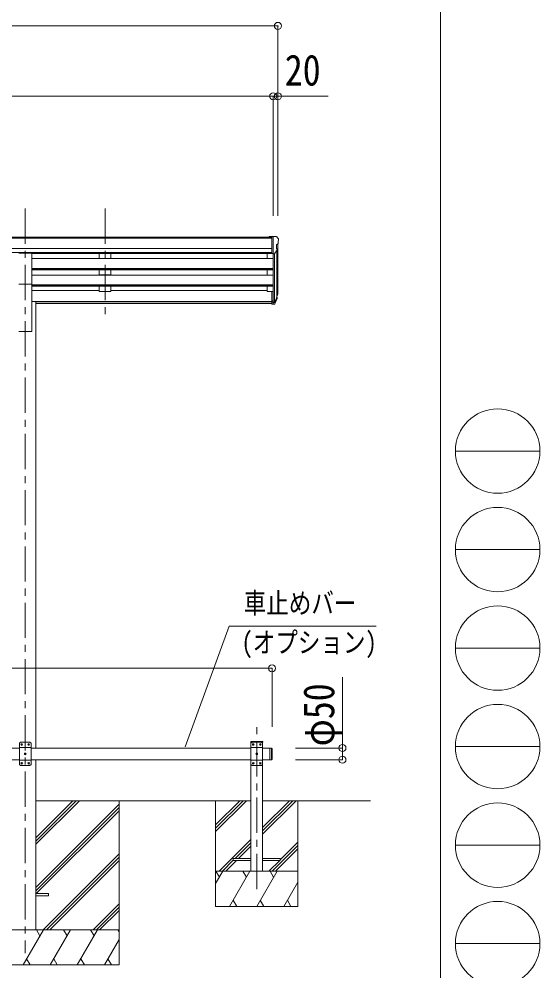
# Model space of a CAD drawing. Units: millimetres at full size, sheet at 1:30; details may follow other scales. Extents: x -8432 to 8432, y -5820 to 5820.
# Drawn here: x 6214 to 8432, y -3266 to 792 of the extents above; entities that cross this region are included whole.
import ezdxf
from ezdxf.enums import TextEntityAlignment as Align

# ---------------------------------------------------------------- set-up
doc = ezdxf.new("R2010")
doc.units = ezdxf.units.MM
doc.header["$LTSCALE"] = 30
doc.header["$PDMODE"] = 32
doc.header["$PDSIZE"] = 30
doc.linetypes.add('CHAIN1', pattern=[8, 5, -1, 1, -1])
for name, color, linetype, lineweight in [('0-0_0', 7, 'Continuous', 9), ('0-1_本体', 5, 'CHAIN1', 9), ('0-3_ELV2', 4, 'Continuous', 9), ('0-6_OTH_LINE', 6, 'Continuous', 9), ('0-7_SHAPE', 7, 'Continuous', 9), ('F-0_240', 7, 'Continuous', 9)]:
    doc.layers.add(name, color=color, linetype=linetype, lineweight=lineweight)
doc.styles.add('ＭＳ ゴシック', font='')
doc.styles.get('ＭＳ ゴシック').set_extended_font_data('MS Gothic')

msp = doc.modelspace()

# ---------------------------------------------------------------- linework, layer by layer
at = {"layer": '0-0_0'}
for p, q in [((6285.12, -2726.54), (6470.75, -2540.91)), ((6285.12, -2712.39), (6456.61, -2540.91)), ((6285.12, -2698.25), (6442.47, -2540.91)), ((6285.12, -2540.91), (7201.12, -2540.91)), ((6285.12, -2910.38), (6639.92, -2555.58)), ((6639.92, -2540.91), (6639.92, -3240.9)), ((7051.12, -2671.54), (7181.75, -2540.91)), ((7051.12, -2657.4), (7167.61, -2540.91)), ((7051.12, -2643.25), (7153.47, -2540.91)), ((7051.12, -2540.91), (7051.12, -2990.91)), ((7251.12, -2655.39), (7365.6, -2540.91)), ((7251.12, -2669.53), (7379.74, -2540.91)), ((7251.12, -2683.67), (7393.88, -2540.91)), ((7251.12, -2540.91), (7710.15, -2540.91)), ((6285.12, -2924.52), (6639.92, -2569.73)), ((6287.38, -2936.41), (6639.92, -2583.87)), ((7065.6, -2840.91), (7201.12, -2705.39)), ((7326.12, -2792.52), (7401.12, -2717.52)), ((7133.74, -2786.91), (7201.12, -2719.53)), ((7147.88, -2786.91), (7201.12, -2733.67)), ((7291.87, -2840.91), (7401.12, -2731.66)), ((7306.01, -2840.91), (7401.12, -2745.8)), ((6316.73, -3090.9), (6639.92, -2767.72)), ((6330.87, -3090.9), (6639.92, -2781.86)), ((6345.01, -3090.9), (6639.92, -2796)), ((7079.74, -2840.91), (7126.12, -2794.53)), ((7093.88, -2840.91), (7139.88, -2794.91)), ((7277.73, -2840.91), (7323.73, -2794.91)), ((7051.12, -2840.91), (7401.12, -2840.91)), ((7051.12, -2894.02), (7081.78, -2840.91)), ((7066.78, -2866.89), (7051.78, -2840.91)), ((7110.65, -2990.91), (7197.25, -2840.91)), ((7182.25, -2866.89), (7167.25, -2840.91)), ((7226.12, -2990.91), (7312.72, -2840.91)), ((7297.72, -2866.89), (7282.72, -2840.91)), ((7341.59, -2990.91), (7401.12, -2887.8)), ((6528.86, -3090.9), (6639.92, -2979.85)), ((6543, -3090.9), (6639.92, -2993.99)), ((7125.65, -2964.93), (7140.65, -2990.91)), ((7241.12, -2964.93), (7256.12, -2990.91)), ((7356.59, -2964.93), (7371.59, -2990.91)), ((6557.14, -3090.9), (6639.92, -3008.13)), ((6639.92, -3090.9), (5839.92, -3090.9)), ((6231.07, -3240.9), (6317.68, -3090.9)), ((6302.68, -3116.89), (6287.68, -3090.9)), ((6346.54, -3240.9), (6433.15, -3090.9)), ((6418.15, -3116.89), (6403.15, -3090.9)), ((6462.02, -3240.9), (6548.62, -3090.9)), ((6518.62, -3090.9), (6533.62, -3116.89)), ((6634.09, -3090.9), (6639.92, -3101)), ((6577.48, -3240.9), (6639.92, -3132.77)), ((5839.92, -3240.9), (6639.92, -3240.9)), ((6246.07, -3214.92), (6261.07, -3240.9)), ((6361.54, -3214.93), (6376.54, -3240.9)), ((6477.01, -3214.93), (6492.01, -3240.9)), ((6592.48, -3214.93), (6607.48, -3240.9))]:
    msp.add_line(p, q, dxfattribs=at)
msp.add_lwpolyline([(7051.12, -2990.91), (7401.12, -2990.91), (7401.12, -2540.91)], dxfattribs=at)
at = {"layer": '0-1_本体'}
for p, q in [((6240.12, -16.5), (6240.12, -3190.91)), ((6580.12, -16.5), (6580.12, -494.02)), ((7226.12, -2917.46), (7226.12, -2201.43))]:
    msp.add_line(p, q, dxfattribs=at)
at = {"layer": '0-3_ELV2'}
for p, q in [((7289.62, -137.51), (2300.62, -137.51)), ((7289.62, -142.73), (2300.62, -142.73)), ((7279.62, -137.51), (7279.62, -135.99)), ((7308.12, -135.91), (7289.62, -135.91)), ((7296.12, -135.91), (7296.12, -369.63)), ((7308.12, -135.91), (7310.45, -136.05)), ((7311.21, -136.47), (7315.28, -142.28)), ((7318.12, -145.28), (7318.12, -145.91)), ((7289.62, -186.26), (2290.62, -186.26)), ((7303.74, -207.08), (7312.75, -191.48)), ((7310.12, -170.42), (7310.12, -186.7)), ((7315.59, -167.09), (7310.27, -170.16)), ((7311.15, -194.25), (7311.15, -395.97)), ((7316.12, -166.48), (7316.12, -369.26)), ((7289.62, -204.11), (2290.62, -204.11)), ((6212.62, -206.54), (6267.62, -206.54)), ((6267.62, -338.33), (6267.62, -206.54)), ((7289.62, -207.36), (6267.62, -207.36)), ((7296.12, -229.42), (6267.62, -229.42)), ((6555.12, -207.46), (6555.12, -229.32)), ((6555.12, -229.32), (6605.12, -229.32)), ((6605.12, -207.46), (6605.12, -229.32)), ((7271.12, -207.36), (7271.12, -229.42)), ((7289.62, -207.89), (7296.12, -207.89)), ((7296.12, -208.89), (7301.33, -208.57)), ((7302.12, -208.41), (7302.13, -414.41)), ((7296.12, -271.3), (6267.62, -271.3)), ((7296.12, -272.79), (6267.62, -272.79)), ((7296.12, -277.11), (6267.62, -277.11)), ((6555.12, -299.43), (6555.12, -277.11)), ((6605.12, -277.11), (6605.12, -299.43)), ((7271.12, -277.11), (7271.12, -299.52)), ((7296.12, -299.52), (6267.62, -299.52)), ((6555.12, -299.43), (6605.12, -299.43)), ((6212.62, -338.33), (6267.62, -338.33)), ((6267.62, -338.33), (6267.62, -540.91)), ((7296.12, -341.4), (6267.62, -341.4)), ((7296.12, -342.9), (6267.62, -342.9)), ((7296.12, -347.22), (6267.62, -347.22)), ((6555.12, -347.22), (6555.12, -370.26)), ((6605.12, -347.22), (6605.12, -370.26)), ((7271.12, -347.22), (7271.12, -370.26)), ((6555.12, -365.32), (6267.62, -365.32)), ((6555.12, -370.26), (6605.12, -370.26)), ((7271.12, -365.32), (6605.12, -365.32)), ((7271.12, -370.26), (7289.62, -370.26)), ((7289.62, -369.63), (7296.12, -369.63)), ((7289.62, -369.63), (7289.62, -423.66)), ((7296.12, -369.63), (7296.12, -424.4)), ((7302.55, -413.98), (7310.31, -398.58)), ((7311.75, -398.93), (7303.56, -415.11)), ((7312.37, -399.5), (7303.56, -423.05)), ((7314.42, -382.44), (7311.15, -389.5)), ((7315.02, -383.82), (7311.15, -391.77)), ((7312.71, -395.09), (7312.37, -399.5)), ((6285.32, -411.91), (6267.62, -411.91)), ((6285.32, -411.91), (6285.32, -2315.91)), ((7289.62, -412.33), (6285.32, -412.33)), ((7289.62, -413.73), (6285.32, -413.73)), ((7289.62, -421.42), (6285.32, -421.42)), ((7289.62, -409.76), (7296.12, -409.76)), ((7289.62, -414.64), (7296.12, -414.64)), ((7289.62, -423.66), (7296.12, -423.66)), ((7296.12, -414.66), (7301.25, -414.66)), ((7296.12, -416.47), (7300.96, -416.47)), ((7296.12, -424.4), (7300.96, -424.4)), ((6212.62, -540.91), (6267.62, -540.91)), ((6220.12, -2290.91), (6215.12, -2295.91)), ((6215.12, -2295.91), (6215.12, -2385.91)), ((6260.12, -2290.91), (6220.12, -2290.91)), ((6223.86, -2300.49), (6223.02, -2300.49)), ((6226.38, -2301.33), (6227.22, -2301.33)), ((6253.86, -2300.49), (6253.02, -2300.49)), ((6256.38, -2301.33), (6257.22, -2301.33)), ((6260.12, -2290.91), (6265.12, -2295.91)), ((6265.12, -2385.91), (6265.12, -2295.91)), ((7200.82, -2290.91), (7200.93, -2288.85)), ((7251.42, -2290.91), (7200.82, -2290.91)), ((7206.12, -2290.91), (7201.12, -2295.91)), ((7201.12, -2840.91), (7201.12, -2290.91)), ((7201.12, -2295.91), (7201.12, -2385.91)), ((7250.31, -2287.91), (7201.92, -2287.91)), ((7246.12, -2290.91), (7206.12, -2290.91)), ((7209.86, -2300.49), (7209.02, -2300.49)), ((7209.02, -2300.49), (7209.02, -2301.33)), ((7209.02, -2301.33), (7209.86, -2301.33)), ((7210.7, -2298.81), (7210.7, -2299.65)), ((7211.54, -2298.81), (7210.7, -2298.81)), ((7210.7, -2302.17), (7210.7, -2303.01)), ((7210.7, -2303.01), (7211.54, -2303.01)), ((7211.54, -2299.65), (7211.54, -2298.81)), ((7211.54, -2303.01), (7211.54, -2302.17)), ((7213.22, -2300.49), (7212.38, -2300.49)), ((7212.38, -2301.33), (7213.22, -2301.33)), ((7213.22, -2301.33), (7213.22, -2300.49)), ((7239.86, -2300.49), (7239.02, -2300.49)), ((7239.02, -2300.49), (7239.02, -2301.33)), ((7239.02, -2301.33), (7239.86, -2301.33)), ((7240.7, -2298.81), (7240.7, -2299.65)), ((7241.54, -2298.81), (7240.7, -2298.81)), ((7240.7, -2302.17), (7240.7, -2303.01)), ((7240.7, -2303.01), (7241.54, -2303.01)), ((7241.54, -2299.65), (7241.54, -2298.81)), ((7241.54, -2303.01), (7241.54, -2302.17)), ((7243.22, -2300.49), (7242.38, -2300.49)), ((7242.38, -2301.33), (7243.22, -2301.33)), ((7243.22, -2301.33), (7243.22, -2300.49)), ((7246.12, -2290.91), (7251.12, -2295.91)), ((7251.12, -2840.91), (7251.12, -2290.91)), ((7251.12, -2385.91), (7251.12, -2295.91)), ((7251.42, -2290.91), (7251.31, -2288.85)), ((6215.12, -2315.91), (4815.12, -2315.91)), ((6265.12, -2313.61), (6215.12, -2313.61)), ((6238.86, -2340.49), (6238.02, -2340.49)), ((6241.38, -2341.33), (6242.22, -2341.33)), ((6265.12, -2315.91), (7201.12, -2315.91)), ((7251.12, -2313.61), (7201.12, -2313.61)), ((7224.86, -2340.49), (7224.02, -2340.49)), ((7224.02, -2340.49), (7224.02, -2341.33)), ((7224.02, -2341.33), (7224.86, -2341.33)), ((7225.7, -2338.81), (7225.7, -2339.65)), ((7226.54, -2338.81), (7225.7, -2338.81)), ((7225.7, -2342.17), (7225.7, -2343.01)), ((7225.7, -2343.01), (7226.54, -2343.01)), ((7226.54, -2339.65), (7226.54, -2338.81)), ((7226.54, -2343.01), (7226.54, -2342.17)), ((7228.22, -2340.49), (7227.38, -2340.49)), ((7227.38, -2341.33), (7228.22, -2341.33)), ((7228.22, -2341.33), (7228.22, -2340.49)), ((7251.12, -2315.91), (7281.12, -2315.91)), ((7289.12, -2315.91), (7281.12, -2315.91)), ((7281.12, -2315.91), (7281.12, -2365.91)), ((4815.12, -2365.91), (6215.12, -2365.91)), ((6265.12, -2368.21), (6215.12, -2368.21)), ((6220.12, -2390.91), (6215.12, -2385.91)), ((6220.12, -2390.91), (6260.12, -2390.91)), ((6223.86, -2380.49), (6223.02, -2380.49)), ((6226.38, -2381.33), (6227.22, -2381.33)), ((6253.86, -2380.49), (6253.02, -2380.49)), ((6256.38, -2381.33), (6257.22, -2381.33)), ((6260.12, -2390.91), (6265.12, -2385.91)), ((6265.12, -2365.91), (7201.12, -2365.91)), ((6285.12, -2365.91), (6285.12, -3090.91)), ((7251.12, -2368.21), (7201.12, -2368.21)), ((7206.12, -2390.91), (7201.12, -2385.91)), ((7206.12, -2390.91), (7246.12, -2390.91)), ((7209.86, -2380.49), (7209.02, -2380.49)), ((7209.02, -2380.49), (7209.02, -2381.33)), ((7209.02, -2381.33), (7209.86, -2381.33)), ((7210.7, -2378.81), (7210.7, -2379.65)), ((7211.54, -2378.81), (7210.7, -2378.81)), ((7210.7, -2382.17), (7210.7, -2383.01)), ((7210.7, -2383.01), (7211.54, -2383.01)), ((7211.54, -2379.65), (7211.54, -2378.81)), ((7211.54, -2383.01), (7211.54, -2382.17)), ((7213.22, -2380.49), (7212.38, -2380.49)), ((7212.38, -2381.33), (7213.22, -2381.33)), ((7213.22, -2381.33), (7213.22, -2380.49)), ((7239.86, -2380.49), (7239.02, -2380.49)), ((7239.02, -2380.49), (7239.02, -2381.33)), ((7239.02, -2381.33), (7239.86, -2381.33)), ((7240.7, -2378.81), (7240.7, -2379.65)), ((7241.54, -2378.81), (7240.7, -2378.81)), ((7240.7, -2382.17), (7240.7, -2383.01)), ((7240.7, -2383.01), (7241.54, -2383.01)), ((7241.54, -2379.65), (7241.54, -2378.81)), ((7241.54, -2383.01), (7241.54, -2382.17)), ((7243.22, -2380.49), (7242.38, -2380.49)), ((7242.38, -2381.33), (7243.22, -2381.33)), ((7243.22, -2381.33), (7243.22, -2380.49)), ((7246.12, -2390.91), (7251.12, -2385.91)), ((7251.12, -2365.91), (7281.12, -2365.91)), ((7289.12, -2365.91), (7281.12, -2365.91)), ((7201.12, -2786.91), (7126.12, -2786.91)), ((7126.12, -2786.91), (7126.12, -2794.91)), ((7126.12, -2794.91), (7201.12, -2794.91)), ((7326.12, -2786.91), (7251.12, -2786.91)), ((7251.12, -2794.91), (7326.12, -2794.91)), ((7326.12, -2794.91), (7326.12, -2786.91)), ((6285.12, -2936.41), (6339.92, -2936.41)), ((6285.12, -2945.41), (6339.92, -2945.41)), ((6339.92, -2936.41), (6339.92, -2945.41))]:
    msp.add_line(p, q, dxfattribs=at)
for points in [[(7289.62, -207.89), (7289.62, -135.91), (7279.62, -135.99)], [(6223.02, -2300.49), (6223.02, -2301.33), (6223.86, -2301.33)], [(6225.54, -2299.65), (6225.54, -2298.81), (6224.7, -2298.81), (6224.7, -2299.65)], [(6224.7, -2302.17), (6224.7, -2303.01), (6225.54, -2303.01), (6225.54, -2302.17)], [(6227.22, -2301.33), (6227.22, -2300.49), (6226.38, -2300.49)], [(6253.02, -2300.49), (6253.02, -2301.33), (6253.86, -2301.33)], [(6255.54, -2299.65), (6255.54, -2298.81), (6254.7, -2298.81), (6254.7, -2299.65)], [(6254.7, -2302.17), (6254.7, -2303.01), (6255.54, -2303.01), (6255.54, -2302.17)], [(6257.22, -2301.33), (6257.22, -2300.49), (6256.38, -2300.49)], [(6238.02, -2340.49), (6238.02, -2341.33), (6238.86, -2341.33)], [(6240.54, -2339.65), (6240.54, -2338.81), (6239.7, -2338.81), (6239.7, -2339.65)], [(6239.7, -2342.17), (6239.7, -2343.01), (6240.54, -2343.01), (6240.54, -2342.17)], [(6242.22, -2341.33), (6242.22, -2340.49), (6241.38, -2340.49)], [(7291.12, -2317.91), (7289.12, -2315.91), (7289.12, -2365.91)], [(7291.12, -2317.91), (7291.12, -2363.91), (7289.12, -2365.91)], [(6223.02, -2380.49), (6223.02, -2381.33), (6223.86, -2381.33)], [(6225.54, -2379.65), (6225.54, -2378.81), (6224.7, -2378.81), (6224.7, -2379.65)], [(6224.7, -2382.17), (6224.7, -2383.01), (6225.54, -2383.01), (6225.54, -2382.17)], [(6227.22, -2381.33), (6227.22, -2380.49), (6226.38, -2380.49)], [(6253.02, -2380.49), (6253.02, -2381.33), (6253.86, -2381.33)], [(6255.54, -2379.65), (6255.54, -2378.81), (6254.7, -2378.81), (6254.7, -2379.65)], [(6254.7, -2382.17), (6254.7, -2383.01), (6255.54, -2383.01), (6255.54, -2382.17)], [(6257.22, -2381.33), (6257.22, -2380.49), (6256.38, -2380.49)]]:
    msp.add_lwpolyline(points, dxfattribs=at)
for centre in [(6225.12, -2300.91), (6255.12, -2300.91), (7211.12, -2300.91), (7241.12, -2300.91), (6240.12, -2340.91), (7226.12, -2340.91), (6225.12, -2380.91), (6255.12, -2380.91), (7211.12, -2380.91), (7241.12, -2380.91)]:
    msp.add_circle(centre, 3.5, dxfattribs=at)
for centre, radius, start, end in [((7310.39, -137.05), 1, 35, 86.5), ((7315.12, -145.28), 3, 0, 87), ((7116.12, -145.91), 202, 355.05096, 0), ((7310.42, -170.42), 0.3, 120, 180), ((7310.42, -186.7), 0.3, 180, 265.2833), ((7310.15, -189.98), 3, 330, 85.2833), ((7311.21, -162.72), 6.18, 315.00103, 354.2965), ((7301.14, -205.58), 3, 273.5, 330), ((7285.53, -372.94), 30.41, 341.80266, 352.8448), ((7286.94, -374.7), 29.53, 342.01856, 353.49194), ((6223.86, -2299.65), 0.84, 270, 0), ((6223.86, -2302.17), 0.84, 0, 90), ((6226.38, -2299.65), 0.84, 180, 270), ((6226.38, -2302.17), 0.84, 90, 180), ((6253.86, -2299.65), 0.84, 270, 0), ((6253.86, -2302.17), 0.84, 0, 90), ((6256.38, -2299.65), 0.84, 180, 270), ((6256.38, -2302.17), 0.84, 90, 180), ((7201.92, -2288.91), 1, 90, 176.99994), ((7209.86, -2299.65), 0.84, 270, 0), ((7209.86, -2302.17), 0.84, 0, 90), ((7212.38, -2299.65), 0.84, 180, 270), ((7212.38, -2302.17), 0.84, 90, 180), ((7239.86, -2299.65), 0.84, 270, 0), ((7239.86, -2302.17), 0.84, 0, 90), ((7242.38, -2299.65), 0.84, 180, 270), ((7242.38, -2302.17), 0.84, 90, 180), ((7250.31, -2288.91), 1, 3.00011, 90), ((6238.86, -2339.65), 0.84, 270, 0), ((6238.86, -2342.17), 0.84, 0, 90), ((6241.38, -2339.65), 0.84, 180, 270), ((6241.38, -2342.17), 0.84, 90, 180), ((7224.86, -2339.65), 0.84, 270, 0), ((7224.86, -2342.17), 0.84, 0, 90), ((7227.38, -2339.65), 0.84, 180, 270), ((7227.38, -2342.17), 0.84, 90, 180), ((6223.86, -2379.65), 0.84, 270, 0), ((6223.86, -2382.17), 0.84, 0, 90), ((6226.38, -2379.65), 0.84, 180, 270), ((6226.38, -2382.17), 0.84, 90, 180), ((6253.86, -2379.65), 0.84, 270, 0), ((6253.86, -2382.17), 0.84, 0, 90), ((6256.38, -2379.65), 0.84, 180, 270), ((6256.38, -2382.17), 0.84, 90, 180), ((7209.86, -2379.65), 0.84, 270, 0), ((7209.86, -2382.17), 0.84, 0, 90), ((7212.38, -2379.65), 0.84, 180, 270), ((7212.38, -2382.17), 0.84, 90, 180), ((7239.86, -2379.65), 0.84, 270, 0), ((7239.86, -2382.17), 0.84, 0, 90), ((7242.38, -2379.65), 0.84, 180, 270), ((7242.38, -2382.17), 0.84, 90, 180)]:
    msp.add_arc(centre, radius, start, end, dxfattribs=at)
for centre, major_axis, ratio, start_param, end_param in [((7226.2, -375.04), (88.05, 0), 0.90356, 5.9828017, 6.0168888), ((7311.41, -395.09), (-1.3, 0), 0.90356, 2.9359903, 4.9130961), ((7225.49, -378.9), (89.07, 0), 0.90356, 6.0316505, 6.077583), ((7228.26, -368.46), (-87.93, 4.42), 0.541684, 3.060334, 3.2172517), ((7227.47, -375.13), (89.06, 1.43), 0.57596, 6.1985533, 6.3701348), ((7300.96, -413.76), (3, 0), 0.90356, 4.712389, 5.7595865), ((7300.96, -421.69), (-3, 0), 0.90356, 1.5707963, 2.6179939), ((7301.25, -413.3), (1.5, 0), 0.90356, 4.712389, 5.7595865)]:
    msp.add_ellipse(centre, major_axis=major_axis, ratio=ratio, start_param=start_param, end_param=end_param, dxfattribs=at)
at = {"layer": '0-6_OTH_LINE'}
for p, q in [((-2747.88, 762.49), (7316.12, 762.49)), ((7316.12, 762.49), (7316.12, -47.08)), ((7296.12, 462.49), (2284.12, 462.49)), ((7296.12, 462.49), (7296.12, -47.08)), ((7316.12, 462.49), (7296.12, 462.49)), ((7316.12, 462.49), (7316.12, -47.08)), ((7529.52, 462.49), (7316.12, 462.49)), ((2289.12, -1976.15), (7291.12, -1976.15)), ((7291.12, -1976.15), (7291.12, -2226.15)), ((7591.12, -2315.91), (7391.12, -2315.91)), ((7591.12, -2365.91), (7391.12, -2365.91))]:
    msp.add_line(p, q, dxfattribs=at)
msp.add_lwpolyline([(7591.12, -2365.91), (7591.12, -2315.91), (7591.12, -2014.32)], dxfattribs=at)
for p in [(7316.12, 762.49), (7296.12, 462.49), (7316.12, 462.49), (7291.12, -1976.15), (7591.12, -2315.91), (7591.12, -2365.91)]:
    msp.add_point(p, dxfattribs=at)
at = {"layer": '0-7_SHAPE', "color": 6}
for p, q in [((6921.82, -2310.85), (7108.47, -1796.52)), ((7108.47, -1796.52), (7734.06, -1796.52))]:
    msp.add_line(p, q, dxfattribs=at)
at = {"layer": 'F-0_240', "color": 5}
msp.add_line((8007.94, 5820), (8007.94, -5820), dxfattribs=at)
at = {"layer": 'F-0_240', "color": 4}
for p, q in [((8072.06, -1050), (8432.06, -1050)), ((8072.06, -1470), (8432.06, -1470)), ((8072.06, -1890), (8432.06, -1890)), ((8072.06, -2310), (8432.06, -2310)), ((8072.06, -2730), (8432.06, -2730)), ((8072.06, -3150), (8432.06, -3150))]:
    msp.add_line(p, q, dxfattribs=at)
for centre in [(8252.05, -1050), (8252.05, -1470), (8252.05, -1890), (8252.05, -2310), (8252.05, -2730), (8252.05, -3150)]:
    msp.add_circle(centre, 180, dxfattribs=at)

# ---------------------------------------------------------------- texts
at = {"layer": '0-6_OTH_LINE', "color": 7, "style": 'ＭＳ ゴシック', "width": 0.85}
msp.add_text('20', height=132, dxfattribs=at).set_placement((7345.55, 468.67), align=Align.BOTTOM_LEFT)
msp.add_text('φ50', height=132, rotation=90, dxfattribs=at).set_placement((7595.78, -2308.97), align=Align.BOTTOM_LEFT)
at = {"layer": '0-7_SHAPE', "style": 'ＭＳ ゴシック', "width": 0.8}
for s, p in [('車止めバー', (7170.47, -1768.51)), ('(オプション)', (7161.1, -1935.83))]:
    msp.add_text(s, height=87.98, dxfattribs=at).set_placement(p, align=Align.BOTTOM_LEFT)

doc.saveas('drawing.dxf')
